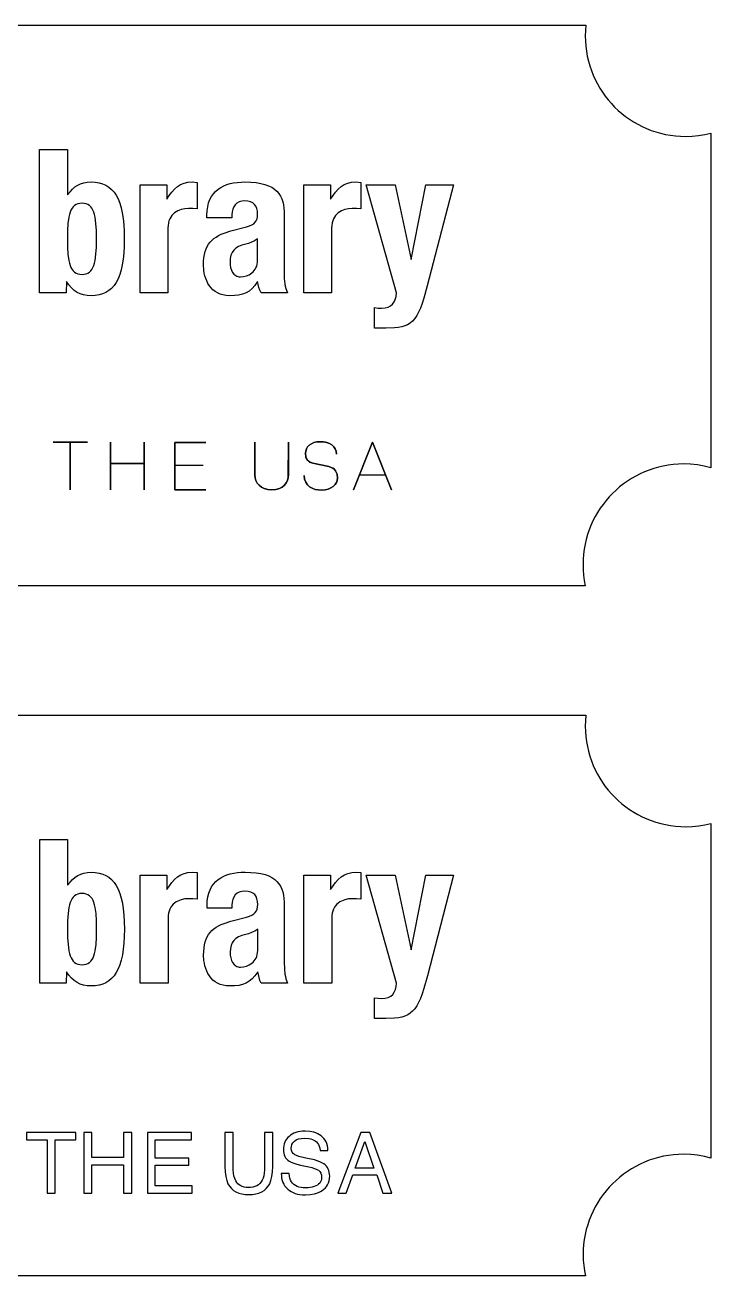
# Model space of a CAD drawing. Extents: x -37 to 37, y -70 to 70.
# Drawn here: x -0.2 to 37.1, y -69.6 to -1.4 of the extents above; entities that cross this region are included whole.
import ezdxf

# ---------------------------------------------------------------- set-up
doc = ezdxf.new("R2010")
doc.units = 0
doc.header["$MEASUREMENT"] = 0
doc.layers.get('0').update_dxf_attribs({"linetype": 'CONTINUOUS'})

msp = doc.modelspace()

# ---------------------------------------------------------------- linework, layer by layer
for p, q in [((-30.623, -1.425), (30.32, -1.425)), ((30.296, -1.719), (30.288, -2.021)), ((30.288, -2.021), (30.295, -2.302)), ((30.32, -1.425), (30.296, -1.719)), ((30.295, -2.302), (30.316, -2.58)), ((30.316, -2.58), (30.351, -2.854)), ((30.351, -2.854), (30.399, -3.124)), ((30.399, -3.124), (30.46, -3.389)), ((30.46, -3.389), (30.534, -3.648)), ((30.534, -3.648), (30.62, -3.903)), ((30.62, -3.903), (30.718, -4.151)), ((30.718, -4.151), (30.827, -4.394)), ((30.827, -4.394), (30.948, -4.63)), ((30.948, -4.63), (31.08, -4.859)), ((31.08, -4.859), (31.222, -5.081)), ((31.222, -5.081), (31.375, -5.296)), ((31.375, -5.296), (31.537, -5.503)), ((31.537, -5.503), (31.709, -5.702)), ((31.709, -5.702), (31.89, -5.892)), ((31.89, -5.892), (32.08, -6.073)), ((32.08, -6.073), (32.279, -6.245)), ((32.279, -6.245), (32.486, -6.408)), ((32.486, -6.408), (32.701, -6.56)), ((32.701, -6.56), (32.923, -6.703)), ((32.923, -6.703), (33.152, -6.835)), ((33.152, -6.835), (33.388, -6.955)), ((33.388, -6.955), (33.631, -7.065)), ((33.631, -7.065), (33.879, -7.163)), ((33.879, -7.163), (34.134, -7.249)), ((34.134, -7.249), (34.394, -7.323)), ((34.394, -7.323), (34.659, -7.384)), ((34.659, -7.384), (34.929, -7.432)), ((34.929, -7.432), (35.203, -7.467)), ((35.203, -7.467), (35.481, -7.488)), ((35.481, -7.488), (35.763, -7.495)), ((35.763, -7.495), (36.115, -7.484)), ((36.115, -7.484), (36.46, -7.451)), ((36.46, -7.451), (36.799, -7.397)), ((36.799, -7.397), (37.13, -7.323)), ((37.13, -7.323), (37.13, -25.544)), ((0.573, -8.199), (2.084, -8.199)), ((0.573, -16.02), (0.573, -8.199)), ((2.084, -8.199), (2.084, -10.675)), ((2.498, -10.246), (2.647, -10.148)), ((2.647, -10.148), (2.808, -10.072)), ((2.808, -10.072), (2.982, -10.017)), ((2.982, -10.017), (3.171, -9.985)), ((3.171, -9.985), (3.376, -9.974)), ((3.376, -9.974), (3.6, -9.985)), ((3.6, -9.985), (3.809, -10.017)), ((3.809, -10.017), (4.002, -10.072)), ((4.002, -10.072), (4.181, -10.15)), ((4.181, -10.15), (4.344, -10.252)), ((6.048, -10.128), (7.495, -10.128)), ((6.048, -16.02), (6.048, -10.128)), ((7.495, -10.128), (7.495, -10.916)), ((8.076, -10.231), (8.251, -10.122)), ((8.251, -10.122), (8.442, -10.041)), ((8.442, -10.041), (8.649, -9.991)), ((8.649, -9.991), (8.874, -9.974)), ((8.874, -9.974), (9.149, -9.996)), ((9.149, -9.996), (9.149, -11.442)), ((10.44, -10.275), (10.599, -10.191)), ((10.599, -10.191), (10.77, -10.122)), ((10.77, -10.122), (10.951, -10.067)), ((10.951, -10.067), (11.141, -10.025)), ((11.141, -10.025), (11.339, -9.996)), ((11.339, -9.996), (11.544, -9.979)), ((11.544, -9.979), (11.755, -9.974)), ((11.755, -9.974), (12.075, -9.983)), ((12.075, -9.983), (12.363, -10.008)), ((12.363, -10.008), (12.619, -10.05)), ((12.619, -10.05), (12.847, -10.107)), ((12.847, -10.107), (13.047, -10.179)), ((13.047, -10.179), (13.22, -10.266)), ((14.964, -16.02), (14.964, -10.128)), ((14.964, -10.128), (16.409, -10.128)), ((16.409, -10.128), (16.409, -10.916)), ((16.991, -10.231), (17.166, -10.122)), ((17.166, -10.122), (17.357, -10.041)), ((17.357, -10.041), (17.564, -9.991)), ((17.564, -9.991), (17.789, -9.974)), ((17.789, -9.974), (18.063, -9.996)), ((18.063, -9.996), (18.063, -11.442)), ((18.357, -10.128), (19.933, -10.128)), ((20.011, -16.02), (18.357, -10.128)), ((19.933, -10.128), (20.81, -14.201)), ((20.81, -14.201), (21.599, -10.128)), ((21.599, -10.128), (23.11, -10.128)), ((23.11, -10.128), (21.687, -15.626)), ((2.084, -10.675), (2.229, -10.51)), ((2.229, -10.51), (2.359, -10.367)), ((2.359, -10.367), (2.498, -10.246)), ((4.344, -10.252), (4.492, -10.377)), ((4.492, -10.377), (4.625, -10.527)), ((4.625, -10.527), (4.744, -10.702)), ((4.744, -10.702), (4.848, -10.903)), ((4.848, -10.903), (4.938, -11.13)), ((7.495, -10.916), (7.637, -10.712)), ((7.637, -10.712), (7.77, -10.528)), ((7.77, -10.528), (7.916, -10.367)), ((7.916, -10.367), (8.076, -10.231)), ((9.849, -10.935), (9.936, -10.769)), ((9.936, -10.769), (10.04, -10.62)), ((10.04, -10.62), (10.159, -10.489)), ((10.159, -10.489), (10.293, -10.374)), ((10.293, -10.374), (10.44, -10.275)), ((13.22, -10.266), (13.37, -10.366)), ((13.37, -10.366), (13.497, -10.479)), ((13.497, -10.479), (13.603, -10.605)), ((13.603, -10.605), (13.689, -10.742)), ((13.689, -10.742), (13.758, -10.891)), ((13.758, -10.891), (13.81, -11.05)), ((16.409, -10.916), (16.552, -10.712)), ((16.552, -10.712), (16.685, -10.528)), ((16.685, -10.528), (16.831, -10.367)), ((16.831, -10.367), (16.991, -10.231)), ((2.281, -11.51), (2.234, -11.624)), ((2.337, -11.411), (2.281, -11.51)), ((2.403, -11.327), (2.337, -11.411)), ((2.477, -11.258), (2.403, -11.327)), ((2.562, -11.204), (2.477, -11.258)), ((2.658, -11.166), (2.562, -11.204)), ((2.765, -11.143), (2.658, -11.166)), ((2.884, -11.135), (2.765, -11.143)), ((3.002, -11.143), (2.884, -11.135)), ((3.107, -11.166), (3.002, -11.143)), ((3.201, -11.204), (3.107, -11.166)), ((3.285, -11.258), (3.201, -11.204)), ((3.359, -11.327), (3.285, -11.258)), ((3.423, -11.411), (3.359, -11.327)), ((3.478, -11.51), (3.423, -11.411)), ((3.525, -11.624), (3.478, -11.51)), ((4.938, -11.13), (5.014, -11.384)), ((5.014, -11.384), (5.075, -11.665)), ((8.093, -11.548), (8.005, -11.597)), ((8.185, -11.507), (8.093, -11.548)), ((8.281, -11.475), (8.185, -11.507)), ((8.478, -11.433), (8.281, -11.475)), ((8.677, -11.419), (8.478, -11.433)), ((8.913, -11.427), (8.677, -11.419)), ((9.149, -11.442), (8.913, -11.427)), ((9.686, -11.792), (9.697, -11.548)), ((9.697, -11.548), (9.728, -11.324)), ((9.728, -11.324), (9.779, -11.12)), ((9.779, -11.12), (9.849, -10.935)), ((11.088, -11.457), (11.054, -11.605)), ((11.144, -11.326), (11.088, -11.457)), ((11.221, -11.215), (11.144, -11.326)), ((11.321, -11.125), (11.221, -11.215)), ((11.441, -11.059), (11.321, -11.125)), ((11.582, -11.018), (11.441, -11.059)), ((11.745, -11.004), (11.582, -11.018)), ((11.919, -11.016), (11.745, -11.004)), ((12.066, -11.054), (11.919, -11.016)), ((12.187, -11.114), (12.066, -11.054)), ((12.283, -11.197), (12.187, -11.114)), ((12.356, -11.301), (12.283, -11.197)), ((12.406, -11.424), (12.356, -11.301)), ((12.436, -11.567), (12.406, -11.424)), ((12.445, -11.727), (12.436, -11.567)), ((13.81, -11.05), (13.848, -11.22)), ((13.848, -11.22), (13.873, -11.398)), ((13.873, -11.398), (13.887, -11.586)), ((13.887, -11.586), (13.891, -11.781)), ((17.008, -11.548), (16.919, -11.597)), ((17.1, -11.507), (17.008, -11.548)), ((17.196, -11.475), (17.1, -11.507)), ((17.393, -11.433), (17.196, -11.475)), ((17.592, -11.419), (17.393, -11.433)), ((17.828, -11.427), (17.592, -11.419)), ((18.063, -11.442), (17.828, -11.427)), ((2.115, -12.23), (2.091, -12.622)), ((2.161, -11.897), (2.115, -12.23)), ((2.194, -11.753), (2.161, -11.897)), ((2.234, -11.624), (2.194, -11.753)), ((3.564, -11.753), (3.525, -11.624)), ((3.597, -11.897), (3.564, -11.753)), ((3.642, -12.23), (3.597, -11.897)), ((3.666, -12.622), (3.642, -12.23)), ((5.075, -11.665), (5.123, -11.974)), ((5.123, -11.974), (5.157, -12.311)), ((7.587, -12.21), (7.567, -12.34)), ((7.618, -12.091), (7.587, -12.21)), ((7.661, -11.983), (7.618, -12.091)), ((7.713, -11.886), (7.661, -11.983)), ((7.775, -11.799), (7.713, -11.886)), ((7.845, -11.723), (7.775, -11.799)), ((7.922, -11.655), (7.845, -11.723)), ((8.005, -11.597), (7.922, -11.655)), ((9.686, -11.934), (9.686, -11.792)), ((11.043, -11.934), (9.686, -11.934)), ((11.054, -11.605), (11.043, -11.77)), ((11.043, -11.77), (11.043, -11.934)), ((12.127, -12.313), (12.231, -12.249)), ((12.231, -12.249), (12.312, -12.174)), ((12.312, -12.174), (12.373, -12.086)), ((12.373, -12.086), (12.414, -11.983)), ((12.414, -11.983), (12.438, -11.864)), ((12.438, -11.864), (12.445, -11.727)), ((13.891, -11.781), (13.891, -14.88)), ((16.502, -12.21), (16.482, -12.34)), ((16.533, -12.091), (16.502, -12.21)), ((16.576, -11.983), (16.533, -12.091)), ((16.628, -11.886), (16.576, -11.983)), ((16.69, -11.799), (16.628, -11.886)), ((16.76, -11.723), (16.69, -11.799)), ((16.837, -11.655), (16.76, -11.723)), ((16.919, -11.597), (16.837, -11.655)), ((2.091, -12.622), (2.084, -13.074)), ((3.673, -13.074), (3.666, -12.622)), ((5.157, -12.311), (5.177, -12.678)), ((5.177, -12.678), (5.184, -13.074)), ((7.567, -12.34), (7.56, -12.481)), ((7.56, -12.481), (7.56, -16.02)), ((10.182, -12.976), (10.317, -12.898)), ((10.317, -12.898), (10.465, -12.827)), ((10.465, -12.827), (10.626, -12.762)), ((10.626, -12.762), (10.988, -12.646)), ((10.988, -12.646), (11.843, -12.416)), ((11.843, -12.416), (11.998, -12.368)), ((11.998, -12.368), (12.127, -12.313)), ((16.482, -12.34), (16.475, -12.481)), ((16.475, -12.481), (16.475, -16.02)), ((2.084, -13.074), (2.091, -13.525)), ((2.091, -13.525), (2.115, -13.917)), ((3.642, -13.917), (3.666, -13.525)), ((3.666, -13.525), (3.673, -13.074)), ((5.177, -13.469), (5.157, -13.835)), ((5.184, -13.074), (5.177, -13.469)), ((9.586, -13.772), (9.636, -13.627)), ((9.636, -13.627), (9.697, -13.493)), ((9.697, -13.493), (9.769, -13.371)), ((9.769, -13.371), (9.854, -13.258)), ((9.854, -13.258), (9.951, -13.156)), ((9.951, -13.156), (10.06, -13.062)), ((10.06, -13.062), (10.182, -12.976)), ((11.259, -13.59), (11.142, -13.698)), ((11.407, -13.499), (11.259, -13.59)), ((11.587, -13.426), (11.407, -13.499)), ((11.8, -13.369), (11.587, -13.426)), ((11.95, -13.326), (11.8, -13.369)), ((12.114, -13.262), (11.95, -13.326)), ((12.283, -13.178), (12.114, -13.262)), ((12.445, -13.074), (12.283, -13.178)), ((12.445, -14.234), (12.445, -13.074)), ((2.115, -13.917), (2.161, -14.25)), ((2.161, -14.25), (2.194, -14.394)), ((3.564, -14.394), (3.597, -14.25)), ((3.597, -14.25), (3.642, -13.917)), ((5.123, -14.173), (5.075, -14.482)), ((5.157, -13.835), (5.123, -14.173)), ((9.5, -14.486), (9.505, -14.286)), ((9.505, -14.286), (9.521, -14.101)), ((9.521, -14.101), (9.548, -13.93)), ((9.548, -13.93), (9.586, -13.772)), ((10.956, -14.136), (10.945, -14.322)), ((10.992, -13.97), (10.956, -14.136)), ((11.053, -13.824), (10.992, -13.97)), ((11.142, -13.698), (11.053, -13.824)), ((12.439, -14.351), (12.445, -14.234)), ((2.194, -14.394), (2.234, -14.523)), ((2.234, -14.523), (2.281, -14.637)), ((2.281, -14.637), (2.337, -14.736)), ((2.337, -14.736), (2.403, -14.82)), ((2.403, -14.82), (2.477, -14.889)), ((2.477, -14.889), (2.562, -14.943)), ((2.562, -14.943), (2.658, -14.981)), ((2.658, -14.981), (2.765, -15.004)), ((3.002, -15.004), (3.107, -14.981)), ((3.107, -14.981), (3.201, -14.943)), ((3.201, -14.943), (3.285, -14.889)), ((3.285, -14.889), (3.359, -14.82)), ((3.359, -14.82), (3.423, -14.736)), ((3.423, -14.736), (3.478, -14.637)), ((3.478, -14.637), (3.525, -14.523)), ((3.525, -14.523), (3.564, -14.394)), ((5.014, -14.763), (4.938, -15.017)), ((5.075, -14.482), (5.014, -14.763)), ((9.518, -14.785), (9.5, -14.486)), ((9.541, -14.935), (9.518, -14.785)), ((9.574, -15.082), (9.541, -14.935)), ((10.945, -14.322), (10.953, -14.486)), ((10.953, -14.486), (10.977, -14.64)), ((10.977, -14.64), (11.018, -14.779)), ((11.018, -14.779), (11.078, -14.901)), ((11.078, -14.901), (11.156, -15.002)), ((11.987, -15.026), (12.132, -14.931)), ((12.132, -14.931), (12.198, -14.872)), ((12.198, -14.872), (12.258, -14.806)), ((12.258, -14.806), (12.311, -14.731)), ((12.311, -14.731), (12.357, -14.649)), ((12.357, -14.649), (12.394, -14.558)), ((12.394, -14.558), (12.422, -14.459)), ((12.422, -14.459), (12.439, -14.351)), ((13.891, -14.88), (13.898, -15.241)), ((2.04, -15.395), (2.018, -16.02)), ((2.168, -15.586), (2.04, -15.395)), ((2.305, -15.748), (2.168, -15.586)), ((2.765, -15.004), (2.884, -15.012)), ((2.884, -15.012), (3.002, -15.004)), ((4.625, -15.62), (4.492, -15.77)), ((4.744, -15.445), (4.625, -15.62)), ((4.848, -15.244), (4.744, -15.445)), ((4.938, -15.017), (4.848, -15.244)), ((9.618, -15.227), (9.574, -15.082)), ((9.673, -15.367), (9.618, -15.227)), ((9.739, -15.5), (9.673, -15.367)), ((9.817, -15.625), (9.739, -15.5)), ((9.907, -15.742), (9.817, -15.625)), ((11.156, -15.002), (11.255, -15.078)), ((11.255, -15.078), (11.312, -15.106)), ((11.312, -15.106), (11.374, -15.126)), ((11.374, -15.126), (11.442, -15.139)), ((11.442, -15.139), (11.515, -15.143)), ((11.515, -15.143), (11.671, -15.131)), ((11.671, -15.131), (11.831, -15.092)), ((11.831, -15.092), (11.987, -15.026)), ((12.287, -15.615), (12.142, -15.785)), ((12.445, -15.406), (12.287, -15.615)), ((12.518, -15.717), (12.445, -15.406)), ((13.898, -15.241), (13.926, -15.528)), ((13.926, -15.528), (13.95, -15.654)), ((13.95, -15.654), (13.983, -15.775)), ((21.687, -15.626), (21.496, -16.31)), ((2.018, -16.02), (0.573, -16.02)), ((2.452, -15.882), (2.305, -15.748)), ((2.61, -15.989), (2.452, -15.882)), ((2.78, -16.071), (2.61, -15.989)), ((2.964, -16.129), (2.78, -16.071)), ((3.162, -16.162), (2.964, -16.129)), ((3.376, -16.173), (3.162, -16.162)), ((3.6, -16.162), (3.376, -16.173)), ((3.809, -16.13), (3.6, -16.162)), ((4.002, -16.075), (3.809, -16.13)), ((4.181, -15.997), (4.002, -16.075)), ((4.344, -15.895), (4.181, -15.997)), ((4.492, -15.77), (4.344, -15.895)), ((7.56, -16.02), (6.048, -16.02)), ((10.01, -15.847), (9.907, -15.742)), ((10.127, -15.941), (10.01, -15.847)), ((10.257, -16.02), (10.127, -15.941)), ((10.401, -16.085), (10.257, -16.02)), ((10.56, -16.133), (10.401, -16.085)), ((10.734, -16.163), (10.56, -16.133)), ((10.923, -16.173), (10.734, -16.163)), ((11.18, -16.165), (10.923, -16.173)), ((11.413, -16.14), (11.18, -16.165)), ((11.623, -16.092), (11.413, -16.14)), ((11.813, -16.02), (11.623, -16.092)), ((11.985, -15.919), (11.813, -16.02)), ((12.142, -15.785), (11.985, -15.919)), ((12.567, -15.873), (12.518, -15.717)), ((12.631, -16.02), (12.567, -15.873)), ((14.077, -16.02), (12.631, -16.02)), ((13.983, -15.775), (14.077, -16.02)), ((16.475, -16.02), (14.964, -16.02)), ((19.944, -16.371), (19.986, -16.206)), ((19.986, -16.206), (20.011, -16.02)), ((21.496, -16.31), (21.402, -16.596)), ((18.806, -17.947), (18.806, -16.819)), ((18.806, -16.819), (19.003, -16.844)), ((19.003, -16.844), (19.2, -16.851)), ((19.2, -16.851), (19.393, -16.837)), ((19.393, -16.837), (19.556, -16.795)), ((19.556, -16.795), (19.69, -16.727)), ((19.69, -16.727), (19.798, -16.633)), ((19.798, -16.633), (19.882, -16.514)), ((19.882, -16.514), (19.944, -16.371)), ((21.308, -16.847), (21.21, -17.066)), ((21.402, -16.596), (21.308, -16.847)), ((20.754, -17.661), (20.614, -17.75)), ((20.882, -17.55), (20.754, -17.661)), ((20.999, -17.416), (20.882, -17.55)), ((21.108, -17.255), (20.999, -17.416)), ((21.21, -17.066), (21.108, -17.255)), ((19.42, -17.947), (18.806, -17.947)), ((19.898, -17.931), (19.42, -17.947)), ((20.104, -17.907), (19.898, -17.931)), ((20.291, -17.871), (20.104, -17.907)), ((20.461, -17.819), (20.291, -17.871)), ((20.614, -17.75), (20.461, -17.819)), ((3.175, -24.151), (1.303, -24.151)), ((1.303, -24.151), (2.235, -24.151)), ((2.235, -24.151), (3.175, -24.151)), ((2.235, -24.151), (2.235, -26.746)), ((2.235, -26.746), (2.235, -24.151)), ((4.431, -24.154), (4.431, -25.31)), ((4.431, -26.746), (4.431, -24.154)), ((6.263, -25.31), (6.263, -24.154)), ((6.263, -24.154), (6.263, -26.746)), ((7.944, -26.746), (7.944, -24.167)), ((7.944, -24.167), (9.621, -24.167)), ((9.621, -24.167), (7.944, -24.167)), ((7.944, -24.167), (7.944, -26.746)), ((12.297, -25.922), (12.297, -24.147)), ((12.297, -24.147), (12.297, -25.922)), ((14.109, -26.081), (14.122, -24.147)), ((14.122, -24.147), (14.122, -25.922)), ((15.064, -24.633), (15.103, -24.515)), ((15.103, -24.515), (15.064, -24.633)), ((15.103, -24.515), (15.168, -24.407)), ((15.168, -24.407), (15.103, -24.515)), ((15.168, -24.407), (15.257, -24.313)), ((15.257, -24.313), (15.168, -24.407)), ((15.257, -24.313), (15.372, -24.236)), ((15.372, -24.236), (15.257, -24.313)), ((15.372, -24.236), (15.509, -24.177)), ((15.509, -24.177), (15.372, -24.236)), ((15.509, -24.177), (15.67, -24.139)), ((15.67, -24.139), (15.509, -24.177)), ((15.67, -24.139), (15.853, -24.126)), ((15.853, -24.126), (15.67, -24.139)), ((15.853, -24.126), (16.04, -24.138)), ((16.04, -24.138), (15.853, -24.126)), ((16.04, -24.138), (16.211, -24.171)), ((16.211, -24.171), (16.04, -24.138)), ((16.211, -24.171), (16.364, -24.227)), ((16.364, -24.227), (16.211, -24.171)), ((16.364, -24.227), (16.494, -24.303)), ((16.494, -24.303), (16.364, -24.227)), ((16.494, -24.303), (16.598, -24.398)), ((16.598, -24.398), (16.494, -24.303)), ((16.598, -24.398), (16.675, -24.513)), ((16.675, -24.513), (16.598, -24.398)), ((16.675, -24.513), (16.722, -24.647)), ((16.722, -24.647), (16.675, -24.513)), ((18.703, -24.151), (17.674, -26.746)), ((17.674, -26.746), (18.703, -24.151)), ((18.703, -24.151), (19.736, -26.746)), ((19.736, -26.746), (18.703, -24.151)), ((15.051, -24.756), (15.064, -24.633)), ((15.064, -24.633), (15.051, -24.756)), ((15.076, -24.977), (15.051, -24.756)), ((15.051, -24.756), (15.078, -24.974)), ((15.153, -25.13), (15.076, -24.977)), ((15.078, -24.974), (15.155, -25.13)), ((15.278, -25.23), (15.153, -25.13)), ((15.155, -25.13), (15.279, -25.233)), ((16.722, -24.647), (16.735, -24.799)), ((16.735, -24.799), (16.722, -24.647)), ((4.431, -25.31), (6.263, -25.31)), ((6.263, -25.31), (4.431, -25.31)), ((4.431, -25.31), (4.431, -26.746)), ((6.263, -26.746), (6.263, -25.31)), ((9.477, -25.419), (7.944, -25.419)), ((15.446, -25.292), (15.278, -25.23)), ((15.279, -25.233), (15.446, -25.292)), ((16.328, -25.483), (15.446, -25.292)), ((15.446, -25.292), (16.328, -25.483)), ((16.543, -25.564), (16.328, -25.483)), ((16.328, -25.483), (16.539, -25.564)), ((16.539, -25.564), (16.621, -25.628)), ((16.626, -25.628), (16.543, -25.564)), ((16.621, -25.628), (16.688, -25.708)), ((16.691, -25.708), (16.626, -25.628)), ((16.688, -25.708), (16.775, -25.898)), ((16.776, -25.898), (16.691, -25.708)), ((33.27, -25.879), (33.034, -26)), ((33.512, -25.769), (33.27, -25.879)), ((33.761, -25.671), (33.512, -25.769)), ((34.015, -25.585), (33.761, -25.671)), ((34.275, -25.511), (34.015, -25.585)), ((34.54, -25.45), (34.275, -25.511)), ((34.809, -25.402), (34.54, -25.45)), ((35.083, -25.367), (34.809, -25.402)), ((35.361, -25.346), (35.083, -25.367)), ((35.642, -25.339), (35.361, -25.346)), ((36.027, -25.352), (35.642, -25.339)), ((36.404, -25.391), (36.027, -25.352)), ((36.772, -25.455), (36.404, -25.391)), ((37.13, -25.544), (36.772, -25.455)), ((12.311, -26.088), (12.297, -25.922)), ((12.297, -25.922), (12.311, -26.088)), ((12.353, -26.242), (12.311, -26.088)), ((12.311, -26.088), (12.353, -26.242)), ((12.423, -26.38), (12.353, -26.242)), ((12.353, -26.242), (12.423, -26.38)), ((12.522, -26.5), (12.423, -26.38)), ((12.423, -26.38), (12.522, -26.5)), ((12.651, -26.598), (12.522, -26.5)), ((12.522, -26.5), (12.651, -26.598)), ((13.91, -26.496), (13.786, -26.598)), ((13.786, -26.598), (13.91, -26.496)), ((14.004, -26.374), (13.91, -26.496)), ((13.91, -26.496), (14.004, -26.374)), ((14.07, -26.233), (14.004, -26.374)), ((14.004, -26.374), (14.07, -26.233)), ((14.109, -26.081), (14.07, -26.233)), ((14.07, -26.233), (14.109, -26.081)), ((14.122, -25.922), (14.109, -26.081)), ((14.986, -25.961), (15.005, -26.161)), ((15.005, -26.161), (14.986, -25.961)), ((15.005, -26.161), (15.063, -26.33)), ((15.063, -26.33), (15.005, -26.161)), ((15.063, -26.33), (15.154, -26.469)), ((15.154, -26.469), (15.063, -26.33)), ((15.154, -26.469), (15.27, -26.58)), ((15.27, -26.58), (15.154, -26.469)), ((16.439, -26.647), (16.562, -26.564)), ((16.562, -26.564), (16.439, -26.647)), ((16.562, -26.564), (16.661, -26.466)), ((16.661, -26.466), (16.562, -26.564)), ((16.661, -26.466), (16.735, -26.355)), ((16.735, -26.355), (16.661, -26.466)), ((16.735, -26.355), (16.781, -26.238)), ((16.781, -26.238), (16.735, -26.355)), ((16.775, -25.898), (16.799, -26.12)), ((16.799, -26.12), (16.776, -25.898)), ((16.781, -26.238), (16.799, -26.12)), ((16.799, -26.12), (16.781, -26.238)), ((17.998, -25.929), (19.409, -25.929)), ((32.368, -26.427), (32.161, -26.589)), ((32.583, -26.274), (32.368, -26.427)), ((32.805, -26.132), (32.583, -26.274)), ((33.034, -26), (32.805, -26.132)), ((7.944, -26.746), (9.621, -26.746)), ((9.621, -26.746), (7.944, -26.746)), ((12.81, -26.674), (12.651, -26.598)), ((12.651, -26.598), (12.81, -26.674)), ((13.001, -26.724), (12.81, -26.674)), ((12.81, -26.674), (13.001, -26.724)), ((13.222, -26.743), (13.001, -26.724)), ((13.001, -26.724), (13.222, -26.743)), ((13.443, -26.726), (13.222, -26.743)), ((13.222, -26.743), (13.443, -26.726)), ((13.631, -26.676), (13.443, -26.726)), ((13.443, -26.726), (13.631, -26.676)), ((13.786, -26.598), (13.631, -26.676)), ((13.631, -26.676), (13.786, -26.598)), ((15.27, -26.58), (15.41, -26.664)), ((15.41, -26.664), (15.27, -26.58)), ((15.41, -26.664), (15.572, -26.722)), ((15.572, -26.722), (15.41, -26.664)), ((15.572, -26.722), (15.75, -26.756)), ((15.75, -26.756), (15.572, -26.722)), ((15.75, -26.756), (15.939, -26.767)), ((15.939, -26.767), (15.75, -26.756)), ((15.939, -26.767), (16.125, -26.753)), ((16.125, -26.753), (15.939, -26.767)), ((16.125, -26.753), (16.292, -26.711)), ((16.292, -26.711), (16.125, -26.753)), ((16.292, -26.711), (16.439, -26.647)), ((16.439, -26.647), (16.292, -26.711)), ((31.591, -27.133), (31.419, -27.332)), ((31.773, -26.943), (31.591, -27.133)), ((31.963, -26.762), (31.773, -26.943)), ((32.161, -26.589), (31.963, -26.762)), ((31.104, -27.754), (30.962, -27.976)), ((31.257, -27.539), (31.104, -27.754)), ((31.419, -27.332), (31.257, -27.539)), ((30.709, -28.442), (30.599, -28.684)), ((30.83, -28.205), (30.709, -28.442)), ((30.962, -27.976), (30.83, -28.205)), ((30.415, -29.188), (30.342, -29.448)), ((30.501, -28.933), (30.415, -29.188)), ((30.599, -28.684), (30.501, -28.933)), ((30.232, -29.983), (30.197, -30.257)), ((30.28, -29.713), (30.232, -29.983)), ((30.342, -29.448), (30.28, -29.713)), ((30.176, -30.535), (30.169, -30.817)), ((30.197, -30.257), (30.176, -30.535)), ((30.169, -30.817), (30.177, -31.111)), ((30.177, -31.111), (30.2, -31.402)), ((30.291, -31.971), (-30.619, -31.971)), ((30.2, -31.402), (30.238, -31.689)), ((30.238, -31.689), (30.291, -31.971)), ((-30.619, -39.03), (30.325, -39.03)), ((30.301, -39.325), (30.292, -39.626)), ((30.325, -39.03), (30.301, -39.325)), ((30.292, -39.626), (30.299, -39.907)), ((30.299, -39.907), (30.32, -40.185)), ((30.32, -40.185), (30.355, -40.459)), ((30.355, -40.459), (30.403, -40.729)), ((30.403, -40.729), (30.464, -40.994)), ((30.464, -40.994), (30.538, -41.254)), ((30.538, -41.254), (30.624, -41.508)), ((30.624, -41.508), (30.722, -41.757)), ((30.722, -41.757), (30.832, -41.999)), ((30.832, -41.999), (30.953, -42.235)), ((30.953, -42.235), (31.084, -42.464)), ((31.084, -42.464), (31.227, -42.687)), ((31.227, -42.687), (31.379, -42.901)), ((31.379, -42.901), (31.542, -43.108)), ((31.542, -43.108), (31.714, -43.307)), ((31.714, -43.307), (31.895, -43.497)), ((31.895, -43.497), (32.085, -43.678)), ((32.085, -43.678), (32.284, -43.85)), ((32.284, -43.85), (32.49, -44.013)), ((32.49, -44.013), (32.705, -44.166)), ((32.705, -44.166), (32.927, -44.308)), ((32.927, -44.308), (33.157, -44.44)), ((33.157, -44.44), (33.393, -44.561)), ((33.393, -44.561), (33.635, -44.67)), ((33.635, -44.67), (33.884, -44.768)), ((33.884, -44.768), (34.138, -44.855)), ((34.138, -44.855), (34.398, -44.928)), ((34.398, -44.928), (34.664, -44.989)), ((36.804, -45.002), (37.135, -44.928)), ((37.135, -44.928), (37.135, -63.15)), ((34.664, -44.989), (34.933, -45.038)), ((34.933, -45.038), (35.208, -45.072)), ((35.208, -45.072), (35.486, -45.094)), ((35.486, -45.094), (35.768, -45.101)), ((35.768, -45.101), (36.119, -45.089)), ((36.119, -45.089), (36.465, -45.056)), ((36.465, -45.056), (36.804, -45.002)), ((0.578, -45.805), (2.089, -45.805)), ((0.578, -53.625), (0.578, -45.805)), ((2.089, -45.805), (2.089, -48.28)), ((2.651, -47.753), (2.813, -47.677)), ((2.813, -47.677), (2.987, -47.623)), ((2.987, -47.623), (3.175, -47.59)), ((3.175, -47.59), (3.38, -47.579)), ((3.38, -47.579), (3.605, -47.59)), ((3.605, -47.59), (3.813, -47.623)), ((3.813, -47.623), (4.007, -47.678)), ((4.007, -47.678), (4.185, -47.756)), ((8.256, -47.727), (8.446, -47.646)), ((8.446, -47.646), (8.654, -47.596)), ((8.654, -47.596), (8.879, -47.579)), ((8.879, -47.579), (9.153, -47.601)), ((9.153, -47.601), (9.153, -49.047)), ((10.775, -47.727), (10.955, -47.672)), ((10.955, -47.672), (11.145, -47.631)), ((11.145, -47.631), (11.343, -47.602)), ((11.343, -47.602), (11.548, -47.585)), ((11.548, -47.585), (11.759, -47.579)), ((11.759, -47.579), (12.079, -47.588)), ((12.079, -47.588), (12.367, -47.613)), ((12.367, -47.613), (12.624, -47.655)), ((12.624, -47.655), (12.851, -47.712)), ((17.171, -47.727), (17.361, -47.646)), ((17.361, -47.646), (17.569, -47.596)), ((17.569, -47.596), (17.794, -47.579)), ((17.794, -47.579), (18.067, -47.601)), ((18.067, -47.601), (18.067, -49.047)), ((2.089, -48.28), (2.233, -48.115)), ((2.233, -48.115), (2.363, -47.972)), ((2.363, -47.972), (2.502, -47.852)), ((2.502, -47.852), (2.651, -47.753)), ((4.185, -47.756), (4.348, -47.857)), ((4.348, -47.857), (4.496, -47.982)), ((4.496, -47.982), (4.63, -48.132)), ((4.63, -48.132), (4.749, -48.308)), ((4.749, -48.308), (4.853, -48.508)), ((6.053, -47.733), (7.499, -47.733)), ((6.053, -53.625), (6.053, -47.733)), ((7.499, -47.733), (7.499, -48.521)), ((7.499, -48.521), (7.642, -48.317)), ((7.642, -48.317), (7.775, -48.134)), ((7.775, -48.134), (7.921, -47.973)), ((7.921, -47.973), (8.081, -47.837)), ((8.081, -47.837), (8.256, -47.727)), ((9.853, -48.54), (9.941, -48.374)), ((9.941, -48.374), (10.045, -48.225)), ((10.045, -48.225), (10.164, -48.094)), ((10.164, -48.094), (10.298, -47.979)), ((10.298, -47.979), (10.445, -47.88)), ((10.445, -47.88), (10.604, -47.796)), ((10.604, -47.796), (10.775, -47.727)), ((12.851, -47.712), (13.051, -47.784)), ((13.051, -47.784), (13.225, -47.871)), ((13.225, -47.871), (13.375, -47.971)), ((13.375, -47.971), (13.501, -48.084)), ((13.501, -48.084), (13.607, -48.21)), ((13.607, -48.21), (13.694, -48.348)), ((13.694, -48.348), (13.762, -48.496)), ((14.969, -47.733), (16.413, -47.733)), ((14.969, -53.625), (14.969, -47.733)), ((16.413, -47.733), (16.413, -48.521)), ((16.413, -48.521), (16.556, -48.317)), ((16.556, -48.317), (16.689, -48.134)), ((16.689, -48.134), (16.836, -47.973)), ((16.836, -47.973), (16.996, -47.837)), ((16.996, -47.837), (17.171, -47.727)), ((20.015, -53.625), (18.362, -47.733)), ((18.362, -47.733), (19.938, -47.733)), ((19.938, -47.733), (20.815, -51.806)), ((20.815, -51.806), (21.604, -47.733)), ((21.604, -47.733), (23.115, -47.733)), ((23.115, -47.733), (21.691, -53.231)), ((2.342, -49.016), (2.286, -49.115)), ((2.407, -48.932), (2.342, -49.016)), ((2.482, -48.863), (2.407, -48.932)), ((2.567, -48.81), (2.482, -48.863)), ((2.663, -48.771), (2.567, -48.81)), ((2.77, -48.748), (2.663, -48.771)), ((2.889, -48.741), (2.77, -48.748)), ((3.006, -48.748), (2.889, -48.741)), ((3.112, -48.771), (3.006, -48.748)), ((3.206, -48.81), (3.112, -48.771)), ((3.29, -48.863), (3.206, -48.81)), ((3.363, -48.932), (3.29, -48.863)), ((3.427, -49.016), (3.363, -48.932)), ((3.483, -49.115), (3.427, -49.016)), ((4.853, -48.508), (4.943, -48.736)), ((4.943, -48.736), (5.018, -48.989)), ((5.018, -48.989), (5.08, -49.27)), ((8.483, -49.038), (8.285, -49.08)), ((8.682, -49.025), (8.483, -49.038)), ((8.917, -49.032), (8.682, -49.025)), ((9.153, -49.047), (8.917, -49.032)), ((9.701, -49.153), (9.733, -48.929)), ((9.733, -48.929), (9.784, -48.725)), ((9.784, -48.725), (9.853, -48.54)), ((11.093, -49.062), (11.059, -49.211)), ((11.148, -48.931), (11.093, -49.062)), ((11.226, -48.82), (11.148, -48.931)), ((11.325, -48.73), (11.226, -48.82)), ((11.446, -48.664), (11.325, -48.73)), ((11.587, -48.623), (11.446, -48.664)), ((11.749, -48.609), (11.587, -48.623)), ((11.924, -48.622), (11.749, -48.609)), ((12.071, -48.659), (11.924, -48.622)), ((12.192, -48.719), (12.071, -48.659)), ((12.288, -48.802), (12.192, -48.719)), ((12.361, -48.906), (12.288, -48.802)), ((12.411, -49.029), (12.361, -48.906)), ((12.44, -49.172), (12.411, -49.029)), ((13.762, -48.496), (13.815, -48.656)), ((13.815, -48.656), (13.852, -48.825)), ((13.852, -48.825), (13.878, -49.004)), ((13.878, -49.004), (13.891, -49.191)), ((17.397, -49.038), (17.2, -49.08)), ((17.596, -49.025), (17.397, -49.038)), ((17.832, -49.032), (17.596, -49.025)), ((18.067, -49.047), (17.832, -49.032)), ((2.166, -49.503), (2.12, -49.835)), ((2.198, -49.358), (2.166, -49.503)), ((2.238, -49.229), (2.198, -49.358)), ((2.286, -49.115), (2.238, -49.229)), ((3.53, -49.229), (3.483, -49.115)), ((3.569, -49.358), (3.53, -49.229)), ((3.601, -49.503), (3.569, -49.358)), ((3.646, -49.835), (3.601, -49.503)), ((5.08, -49.27), (5.128, -49.579)), ((5.128, -49.579), (5.161, -49.917)), ((7.623, -49.696), (7.591, -49.815)), ((7.665, -49.589), (7.623, -49.696)), ((7.718, -49.492), (7.665, -49.589)), ((7.78, -49.405), (7.718, -49.492)), ((7.849, -49.328), (7.78, -49.405)), ((7.926, -49.26), (7.849, -49.328)), ((8.009, -49.202), (7.926, -49.26)), ((8.097, -49.153), (8.009, -49.202)), ((8.19, -49.112), (8.097, -49.153)), ((8.285, -49.08), (8.19, -49.112)), ((9.69, -49.398), (9.701, -49.153)), ((9.69, -49.54), (9.69, -49.398)), ((11.048, -49.54), (9.69, -49.54)), ((11.059, -49.211), (11.048, -49.376)), ((11.048, -49.376), (11.048, -49.54)), ((12.317, -49.779), (12.378, -49.691)), ((12.378, -49.691), (12.419, -49.589)), ((12.419, -49.589), (12.442, -49.47)), ((12.45, -49.332), (12.44, -49.172)), ((12.442, -49.47), (12.45, -49.332)), ((13.891, -49.191), (13.896, -49.386)), ((13.896, -49.386), (13.896, -52.485)), ((16.538, -49.696), (16.506, -49.815)), ((16.58, -49.589), (16.538, -49.696)), ((16.633, -49.492), (16.58, -49.589)), ((16.695, -49.405), (16.633, -49.492)), ((16.764, -49.328), (16.695, -49.405)), ((16.841, -49.26), (16.764, -49.328)), ((16.924, -49.202), (16.841, -49.26)), ((17.012, -49.153), (16.924, -49.202)), ((17.105, -49.112), (17.012, -49.153)), ((17.2, -49.08), (17.105, -49.112)), ((2.096, -50.228), (2.089, -50.679)), ((2.12, -49.835), (2.096, -50.228)), ((3.67, -50.228), (3.646, -49.835)), ((3.677, -50.679), (3.67, -50.228)), ((5.161, -49.917), (5.182, -50.283)), ((5.182, -50.283), (5.188, -50.679)), ((7.572, -49.945), (7.565, -50.087)), ((7.565, -50.087), (7.565, -53.625)), ((7.591, -49.815), (7.572, -49.945)), ((10.322, -50.504), (10.469, -50.432)), ((10.469, -50.432), (10.63, -50.367)), ((10.63, -50.367), (10.993, -50.251)), ((10.993, -50.251), (11.848, -50.021)), ((11.848, -50.021), (12.002, -49.973)), ((12.002, -49.973), (12.131, -49.918)), ((12.131, -49.918), (12.235, -49.854)), ((12.235, -49.854), (12.317, -49.779)), ((16.487, -49.945), (16.48, -50.087)), ((16.48, -50.087), (16.48, -53.625)), ((16.506, -49.815), (16.487, -49.945)), ((2.089, -50.679), (2.096, -51.13)), ((3.67, -51.13), (3.677, -50.679)), ((5.182, -51.075), (5.161, -51.441)), ((5.188, -50.679), (5.182, -51.075)), ((9.64, -51.232), (9.701, -51.098)), ((9.701, -51.098), (9.774, -50.976)), ((9.774, -50.976), (9.859, -50.864)), ((9.859, -50.864), (9.956, -50.761)), ((9.956, -50.761), (10.065, -50.667)), ((10.065, -50.667), (10.187, -50.582)), ((10.187, -50.582), (10.322, -50.504)), ((11.412, -51.105), (11.264, -51.195)), ((11.591, -51.031), (11.412, -51.105)), ((11.804, -50.974), (11.591, -51.031)), ((11.954, -50.931), (11.804, -50.974)), ((12.119, -50.867), (11.954, -50.931)), ((12.287, -50.783), (12.119, -50.867)), ((12.45, -50.679), (12.287, -50.783)), ((12.45, -51.839), (12.45, -50.679)), ((2.096, -51.13), (2.12, -51.522)), ((2.12, -51.522), (2.166, -51.855)), ((3.601, -51.855), (3.646, -51.522)), ((3.646, -51.522), (3.67, -51.13)), ((5.128, -51.778), (5.08, -52.087)), ((5.161, -51.441), (5.128, -51.778)), ((9.509, -51.892), (9.526, -51.706)), ((9.526, -51.706), (9.553, -51.535)), ((9.553, -51.535), (9.591, -51.377)), ((9.591, -51.377), (9.64, -51.232)), ((10.961, -51.741), (10.949, -51.927)), ((10.997, -51.575), (10.961, -51.741)), ((11.058, -51.429), (10.997, -51.575)), ((11.147, -51.303), (11.058, -51.429)), ((11.264, -51.195), (11.147, -51.303)), ((2.166, -51.855), (2.198, -51.999)), ((2.198, -51.999), (2.238, -52.128)), ((2.238, -52.128), (2.286, -52.243)), ((2.286, -52.243), (2.342, -52.342)), ((2.342, -52.342), (2.407, -52.426)), ((2.407, -52.426), (2.482, -52.494)), ((3.29, -52.494), (3.363, -52.426)), ((3.363, -52.426), (3.427, -52.342)), ((3.427, -52.342), (3.483, -52.243)), ((3.483, -52.243), (3.53, -52.128)), ((3.53, -52.128), (3.569, -51.999)), ((3.569, -51.999), (3.601, -51.855)), ((5.018, -52.368), (4.943, -52.622)), ((5.08, -52.087), (5.018, -52.368)), ((9.504, -52.091), (9.509, -51.892)), ((9.522, -52.39), (9.504, -52.091)), ((9.545, -52.54), (9.522, -52.39)), ((10.949, -51.927), (10.957, -52.092)), ((10.957, -52.092), (10.981, -52.245)), ((10.981, -52.245), (11.023, -52.385)), ((11.023, -52.385), (11.082, -52.506)), ((12.202, -52.477), (12.262, -52.411)), ((12.262, -52.411), (12.316, -52.336)), ((12.316, -52.336), (12.361, -52.254)), ((12.361, -52.254), (12.399, -52.163)), ((12.399, -52.163), (12.426, -52.064)), ((12.426, -52.064), (12.444, -51.956)), ((12.444, -51.956), (12.45, -51.839)), ((2.045, -53), (2.022, -53.625)), ((2.172, -53.191), (2.045, -53)), ((2.482, -52.494), (2.567, -52.548)), ((2.567, -52.548), (2.663, -52.586)), ((2.663, -52.586), (2.77, -52.609)), ((2.77, -52.609), (2.889, -52.617)), ((2.889, -52.617), (3.006, -52.609)), ((3.006, -52.609), (3.112, -52.586)), ((3.112, -52.586), (3.206, -52.548)), ((3.206, -52.548), (3.29, -52.494)), ((4.749, -53.05), (4.63, -53.225)), ((4.853, -52.849), (4.749, -53.05)), ((4.943, -52.622), (4.853, -52.849)), ((9.579, -52.688), (9.545, -52.54)), ((9.622, -52.832), (9.579, -52.688)), ((9.677, -52.972), (9.622, -52.832)), ((9.743, -53.105), (9.677, -52.972)), ((9.821, -53.231), (9.743, -53.105)), ((11.082, -52.506), (11.161, -52.607)), ((11.161, -52.607), (11.259, -52.683)), ((11.259, -52.683), (11.316, -52.711)), ((11.316, -52.711), (11.379, -52.732)), ((11.379, -52.732), (11.446, -52.744)), ((11.446, -52.744), (11.519, -52.749)), ((11.519, -52.749), (11.676, -52.736)), ((11.676, -52.736), (11.836, -52.697)), ((11.836, -52.697), (11.992, -52.631)), ((11.992, -52.631), (12.137, -52.536)), ((12.137, -52.536), (12.202, -52.477)), ((12.45, -53.012), (12.292, -53.221)), ((12.522, -53.322), (12.45, -53.012)), ((13.896, -52.485), (13.903, -52.847)), ((13.903, -52.847), (13.931, -53.133)), ((13.931, -53.133), (13.955, -53.259)), ((2.022, -53.625), (0.578, -53.625)), ((2.309, -53.353), (2.172, -53.191)), ((2.456, -53.487), (2.309, -53.353)), ((2.615, -53.595), (2.456, -53.487)), ((2.785, -53.677), (2.615, -53.595)), ((2.969, -53.734), (2.785, -53.677)), ((3.167, -53.767), (2.969, -53.734)), ((3.38, -53.778), (3.167, -53.767)), ((3.605, -53.768), (3.38, -53.778)), ((3.813, -53.735), (3.605, -53.768)), ((4.007, -53.68), (3.813, -53.735)), ((4.185, -53.602), (4.007, -53.68)), ((4.348, -53.501), (4.185, -53.602)), ((4.496, -53.375), (4.348, -53.501)), ((4.63, -53.225), (4.496, -53.375)), ((7.565, -53.625), (6.053, -53.625)), ((9.912, -53.347), (9.821, -53.231)), ((10.015, -53.453), (9.912, -53.347)), ((10.131, -53.546), (10.015, -53.453)), ((10.261, -53.626), (10.131, -53.546)), ((10.406, -53.69), (10.261, -53.626)), ((10.564, -53.738), (10.406, -53.69)), ((10.738, -53.768), (10.564, -53.738)), ((10.927, -53.778), (10.738, -53.768)), ((11.185, -53.771), (10.927, -53.778)), ((11.417, -53.745), (11.185, -53.771)), ((11.627, -53.698), (11.417, -53.745)), ((11.817, -53.625), (11.627, -53.698)), ((11.99, -53.524), (11.817, -53.625)), ((12.147, -53.39), (11.99, -53.524)), ((12.292, -53.221), (12.147, -53.39)), ((12.571, -53.478), (12.522, -53.322)), ((12.636, -53.625), (12.571, -53.478)), ((14.081, -53.625), (12.636, -53.625)), ((13.955, -53.259), (13.987, -53.381)), ((13.987, -53.381), (14.081, -53.625)), ((16.48, -53.625), (14.969, -53.625)), ((19.949, -53.977), (19.991, -53.812)), ((19.991, -53.812), (20.015, -53.625)), ((21.691, -53.231), (21.5, -53.915)), ((18.811, -54.425), (19.008, -54.449)), ((18.811, -55.553), (18.811, -54.425)), ((19.008, -54.449), (19.204, -54.457)), ((19.204, -54.457), (19.398, -54.443)), ((19.398, -54.443), (19.56, -54.401)), ((19.56, -54.401), (19.695, -54.332)), ((19.695, -54.332), (19.803, -54.238)), ((19.803, -54.238), (19.887, -54.119)), ((19.887, -54.119), (19.949, -53.977)), ((21.312, -54.453), (21.215, -54.672)), ((21.407, -54.201), (21.312, -54.453)), ((21.5, -53.915), (21.407, -54.201)), ((20.886, -55.155), (20.758, -55.266)), ((21.003, -55.021), (20.886, -55.155)), ((21.112, -54.86), (21.003, -55.021)), ((21.215, -54.672), (21.112, -54.86)), ((19.425, -55.553), (18.811, -55.553)), ((19.903, -55.536), (19.425, -55.553)), ((20.109, -55.513), (19.903, -55.536)), ((20.296, -55.476), (20.109, -55.513)), ((20.465, -55.424), (20.296, -55.476)), ((20.619, -55.355), (20.465, -55.424)), ((20.758, -55.266), (20.619, -55.355)), ((-0.133, -61.764), (-0.133, -62.156)), ((2.542, -61.764), (-0.133, -61.764)), ((2.542, -62.156), (2.542, -61.764)), ((2.983, -61.764), (2.983, -65.057)), ((3.425, -61.764), (2.983, -61.764)), ((3.425, -63.127), (3.425, -61.764)), ((5.595, -61.764), (5.141, -61.764)), ((5.141, -61.764), (5.141, -63.127)), ((5.595, -65.057), (5.595, -61.764)), ((6.44, -61.764), (6.44, -65.057)), ((8.838, -61.764), (6.44, -61.764)), ((8.838, -62.168), (8.838, -61.764)), ((11.121, -61.764), (10.667, -61.764)), ((10.667, -61.764), (10.667, -63.619)), ((11.121, -63.796), (11.121, -61.764)), ((13.266, -61.764), (12.812, -61.764)), ((12.812, -61.764), (12.812, -63.796)), ((13.266, -63.619), (13.266, -61.764)), ((14.156, -61.971), (14.084, -62.041)), ((14.236, -61.908), (14.156, -61.971)), ((14.324, -61.852), (14.236, -61.908)), ((14.422, -61.803), (14.324, -61.852)), ((14.528, -61.763), (14.422, -61.803)), ((14.642, -61.731), (14.528, -61.763)), ((14.764, -61.708), (14.642, -61.731)), ((14.894, -61.694), (14.764, -61.708)), ((15.032, -61.689), (14.894, -61.694)), ((15.281, -61.704), (15.032, -61.689)), ((15.513, -61.749), (15.281, -61.704)), ((15.621, -61.784), (15.513, -61.749)), ((15.723, -61.827), (15.621, -61.784)), ((15.818, -61.878), (15.723, -61.827)), ((15.906, -61.938), (15.818, -61.878)), ((15.986, -62.006), (15.906, -61.938)), ((16.057, -62.083), (15.986, -62.006)), ((18.06, -61.764), (16.811, -65.057)), ((18.565, -61.764), (18.06, -61.764)), ((19.751, -65.057), (18.565, -61.764)), ((-0.133, -62.156), (0.977, -62.156)), ((0.977, -62.156), (0.977, -65.057)), ((1.419, -65.057), (1.419, -62.156)), ((1.419, -62.156), (2.542, -62.156)), ((6.869, -62.168), (8.838, -62.168)), ((6.869, -63.165), (6.869, -62.168)), ((13.851, -62.589), (13.846, -62.698)), ((13.846, -62.698), (13.852, -62.799)), ((13.866, -62.484), (13.851, -62.589)), ((13.891, -62.385), (13.866, -62.484)), ((13.925, -62.29), (13.891, -62.385)), ((13.969, -62.201), (13.925, -62.29)), ((14.022, -62.118), (13.969, -62.201)), ((14.084, -62.041), (14.022, -62.118)), ((14.275, -62.622), (14.286, -62.515)), ((14.287, -62.736), (14.275, -62.622)), ((14.286, -62.515), (14.317, -62.413)), ((14.317, -62.413), (14.371, -62.319)), ((14.371, -62.319), (14.449, -62.236)), ((14.449, -62.236), (14.551, -62.166)), ((14.551, -62.166), (14.68, -62.113)), ((14.68, -62.113), (14.836, -62.079)), ((14.836, -62.079), (15.02, -62.067)), ((15.02, -62.067), (15.242, -62.084)), ((15.242, -62.084), (15.341, -62.104)), ((15.341, -62.104), (15.431, -62.133)), ((15.431, -62.133), (15.513, -62.171)), ((15.513, -62.171), (15.586, -62.216)), ((15.586, -62.216), (15.649, -62.27)), ((15.649, -62.27), (15.701, -62.332)), ((15.701, -62.332), (15.753, -62.408)), ((15.753, -62.408), (15.796, -62.501)), ((15.796, -62.501), (15.829, -62.611)), ((15.829, -62.611), (15.852, -62.736)), ((16.119, -62.169), (16.057, -62.083)), ((16.171, -62.264), (16.119, -62.169)), ((16.213, -62.368), (16.171, -62.264)), ((16.244, -62.481), (16.213, -62.368)), ((16.262, -62.604), (16.244, -62.481)), ((16.269, -62.736), (16.262, -62.604)), ((17.758, -63.707), (18.288, -62.256)), ((18.288, -62.256), (18.78, -63.707)), ((5.141, -63.127), (3.425, -63.127)), ((8.699, -63.165), (6.869, -63.165)), ((8.699, -63.543), (8.699, -63.165)), ((13.852, -62.799), (13.867, -62.892)), ((13.867, -62.892), (13.893, -62.979)), ((13.893, -62.979), (13.928, -63.059)), ((13.928, -63.059), (13.973, -63.133)), ((13.973, -63.133), (14.027, -63.2)), ((14.027, -63.2), (14.09, -63.261)), ((14.09, -63.261), (14.162, -63.316)), ((14.162, -63.316), (14.271, -63.373)), ((14.271, -63.373), (14.409, -63.428)), ((14.324, -62.832), (14.287, -62.736)), ((14.387, -62.912), (14.324, -62.832)), ((14.477, -62.976), (14.387, -62.912)), ((14.565, -63.016), (14.477, -62.976)), ((14.693, -63.059), (14.565, -63.016)), ((15.07, -63.152), (14.693, -63.059)), ((15.537, -63.253), (15.07, -63.152)), ((15.829, -63.351), (15.537, -63.253)), ((15.95, -63.406), (15.829, -63.351)), ((15.852, -62.736), (16.269, -62.736)), ((33.517, -63.374), (33.274, -63.484)), ((33.765, -63.276), (33.517, -63.374)), ((34.02, -63.19), (33.765, -63.276)), ((34.279, -63.116), (34.02, -63.19)), ((34.544, -63.055), (34.279, -63.116)), ((34.814, -63.007), (34.544, -63.055)), ((35.088, -62.972), (34.814, -63.007)), ((35.365, -62.951), (35.088, -62.972)), ((35.647, -62.944), (35.365, -62.951)), ((36.032, -62.957), (35.647, -62.944)), ((36.408, -62.996), (36.032, -62.957)), ((36.776, -63.06), (36.408, -62.996)), ((37.135, -63.15), (36.776, -63.06)), ((3.425, -63.518), (5.141, -63.518)), ((3.425, -65.057), (3.425, -63.518)), ((5.141, -63.518), (5.141, -65.057)), ((6.869, -64.666), (6.869, -63.543)), ((6.869, -63.543), (8.699, -63.543)), ((10.667, -63.619), (10.678, -63.905)), ((10.678, -63.905), (10.711, -64.157)), ((11.129, -63.968), (11.121, -63.796)), ((11.153, -64.127), (11.129, -63.968)), ((12.805, -63.968), (12.783, -64.122)), ((12.812, -63.796), (12.805, -63.968)), ((13.222, -64.157), (13.255, -63.905)), ((13.255, -63.905), (13.266, -63.619)), ((14.162, -63.998), (13.733, -63.998)), ((13.733, -63.998), (13.738, -64.127)), ((14.176, -64.132), (14.162, -63.998)), ((14.409, -63.428), (14.579, -63.481)), ((14.579, -63.481), (14.78, -63.531)), ((14.78, -63.531), (15.234, -63.632)), ((15.234, -63.632), (15.402, -63.672)), ((15.402, -63.672), (15.547, -63.717)), ((15.547, -63.717), (15.667, -63.767)), ((15.667, -63.767), (15.764, -63.821)), ((15.764, -63.821), (15.838, -63.889)), ((15.838, -63.889), (15.889, -63.979)), ((15.889, -63.979), (15.919, -64.087)), ((16.054, -63.468), (15.95, -63.406)), ((16.126, -63.528), (16.054, -63.468)), ((16.189, -63.595), (16.126, -63.528)), ((16.243, -63.669), (16.189, -63.595)), ((16.288, -63.75), (16.243, -63.669)), ((16.323, -63.837), (16.288, -63.75)), ((16.349, -63.931), (16.323, -63.837)), ((16.365, -64.031), (16.349, -63.931)), ((16.37, -64.136), (16.365, -64.031)), ((18.78, -63.707), (17.758, -63.707)), ((32.373, -64.032), (32.166, -64.195)), ((32.587, -63.879), (32.373, -64.032)), ((32.809, -63.737), (32.587, -63.879)), ((33.039, -63.605), (32.809, -63.737)), ((33.274, -63.484), (33.039, -63.605)), ((8.875, -64.666), (6.869, -64.666)), ((8.875, -65.057), (8.875, -64.666)), ((10.711, -64.157), (10.763, -64.373)), ((10.763, -64.373), (10.831, -64.553)), ((10.831, -64.553), (10.915, -64.691)), ((10.915, -64.691), (11.015, -64.81)), ((11.196, -64.271), (11.153, -64.127)), ((11.26, -64.401), (11.196, -64.271)), ((11.312, -64.485), (11.26, -64.401)), ((11.373, -64.558), (11.312, -64.485)), ((11.444, -64.618), (11.373, -64.558)), ((11.523, -64.668), (11.444, -64.618)), ((11.612, -64.706), (11.523, -64.668)), ((11.709, -64.733), (11.612, -64.706)), ((11.815, -64.749), (11.709, -64.733)), ((12.189, -64.731), (12.065, -64.749)), ((12.302, -64.701), (12.189, -64.731)), ((12.403, -64.658), (12.302, -64.701)), ((12.494, -64.604), (12.403, -64.658)), ((12.573, -64.536), (12.494, -64.604)), ((12.641, -64.456), (12.573, -64.536)), ((12.698, -64.363), (12.641, -64.456)), ((12.748, -64.255), (12.698, -64.363)), ((12.783, -64.122), (12.748, -64.255)), ((12.917, -64.81), (13.018, -64.691)), ((13.018, -64.691), (13.102, -64.553)), ((13.102, -64.553), (13.17, -64.373)), ((13.17, -64.373), (13.222, -64.157)), ((13.738, -64.127), (13.754, -64.25)), ((13.754, -64.25), (13.781, -64.367)), ((13.781, -64.367), (13.82, -64.477)), ((13.82, -64.477), (13.869, -64.58)), ((13.869, -64.58), (13.93, -64.675)), ((13.93, -64.675), (14.002, -64.763)), ((14.201, -64.253), (14.176, -64.132)), ((14.238, -64.36), (14.201, -64.253)), ((14.288, -64.452), (14.238, -64.36)), ((14.35, -64.527), (14.288, -64.452)), ((14.421, -64.594), (14.35, -64.527)), ((14.502, -64.65), (14.421, -64.594)), ((14.594, -64.696), (14.502, -64.65)), ((14.696, -64.733), (14.594, -64.696)), ((14.81, -64.759), (14.696, -64.733)), ((15.418, -64.737), (15.307, -64.761)), ((15.524, -64.704), (15.418, -64.737)), ((15.618, -64.667), (15.524, -64.704)), ((15.699, -64.624), (15.618, -64.667)), ((15.769, -64.573), (15.699, -64.624)), ((15.826, -64.515), (15.769, -64.573)), ((15.87, -64.45), (15.826, -64.515)), ((15.902, -64.378), (15.87, -64.45)), ((15.922, -64.298), (15.902, -64.378)), ((15.919, -64.087), (15.928, -64.212)), ((15.928, -64.212), (15.922, -64.298)), ((16.134, -64.781), (16.202, -64.698)), ((16.202, -64.698), (16.26, -64.605)), ((16.26, -64.605), (16.307, -64.502)), ((16.307, -64.502), (16.341, -64.39)), ((16.341, -64.39), (16.363, -64.268)), ((16.363, -64.268), (16.37, -64.136)), ((17.266, -65.057), (17.631, -64.073)), ((17.631, -64.073), (18.931, -64.073)), ((18.931, -64.073), (19.259, -65.057)), ((31.596, -64.739), (31.424, -64.937)), ((31.777, -64.548), (31.596, -64.739)), ((31.967, -64.367), (31.777, -64.548)), ((32.166, -64.195), (31.967, -64.367)), ((0.977, -65.057), (1.419, -65.057)), ((2.983, -65.057), (3.425, -65.057)), ((5.141, -65.057), (5.595, -65.057)), ((6.44, -65.057), (8.875, -65.057)), ((11.015, -64.81), (11.133, -64.912)), ((11.133, -64.912), (11.266, -64.996)), ((11.266, -64.996), (11.416, -65.061)), ((11.416, -65.061), (11.583, -65.108)), ((11.583, -65.108), (11.767, -65.136)), ((11.767, -65.136), (11.966, -65.146)), ((11.929, -64.755), (11.815, -64.749)), ((12.065, -64.749), (11.929, -64.755)), ((11.966, -65.146), (12.166, -65.136)), ((12.166, -65.136), (12.35, -65.108)), ((12.35, -65.108), (12.517, -65.061)), ((12.517, -65.061), (12.667, -64.996)), ((12.667, -64.996), (12.8, -64.912)), ((12.8, -64.912), (12.917, -64.81)), ((14.002, -64.763), (14.086, -64.843)), ((14.086, -64.843), (14.175, -64.918)), ((14.175, -64.918), (14.273, -64.983)), ((14.273, -64.983), (14.38, -65.037)), ((14.38, -65.037), (14.495, -65.081)), ((14.495, -65.081), (14.619, -65.115)), ((14.619, -65.115), (14.751, -65.139)), ((14.751, -65.139), (14.894, -65.154)), ((14.934, -64.775), (14.81, -64.759)), ((14.894, -65.154), (15.045, -65.158)), ((15.07, -64.78), (14.934, -64.775)), ((15.045, -65.158), (15.301, -65.144)), ((15.191, -64.775), (15.07, -64.78)), ((15.307, -64.761), (15.191, -64.775)), ((15.301, -65.144), (15.545, -65.102)), ((15.545, -65.102), (15.66, -65.069)), ((15.66, -65.069), (15.769, -65.028)), ((15.769, -65.028), (15.872, -64.979)), ((15.872, -64.979), (15.968, -64.922)), ((15.968, -64.922), (16.055, -64.856)), ((16.055, -64.856), (16.134, -64.781)), ((16.811, -65.057), (17.266, -65.057)), ((19.259, -65.057), (19.751, -65.057)), ((31.109, -65.359), (30.966, -65.581)), ((31.261, -65.144), (31.109, -65.359)), ((31.424, -64.937), (31.261, -65.144)), ((30.714, -66.047), (30.604, -66.29)), ((30.835, -65.811), (30.714, -66.047)), ((30.966, -65.581), (30.835, -65.811)), ((30.506, -66.538), (30.42, -66.793)), ((30.604, -66.29), (30.506, -66.538)), ((30.285, -67.318), (30.237, -67.588)), ((30.346, -67.053), (30.285, -67.318)), ((30.42, -66.793), (30.346, -67.053)), ((30.181, -68.141), (30.174, -68.423)), ((30.202, -67.862), (30.181, -68.141)), ((30.237, -67.588), (30.202, -67.862)), ((30.174, -68.423), (30.181, -68.717)), ((30.181, -68.717), (30.204, -69.007)), ((30.204, -69.007), (30.242, -69.294)), ((30.242, -69.294), (30.296, -69.577)), ((30.296, -69.577), (-30.614, -69.577))]:
    msp.add_line(p, q)

doc.saveas('drawing.dxf')
